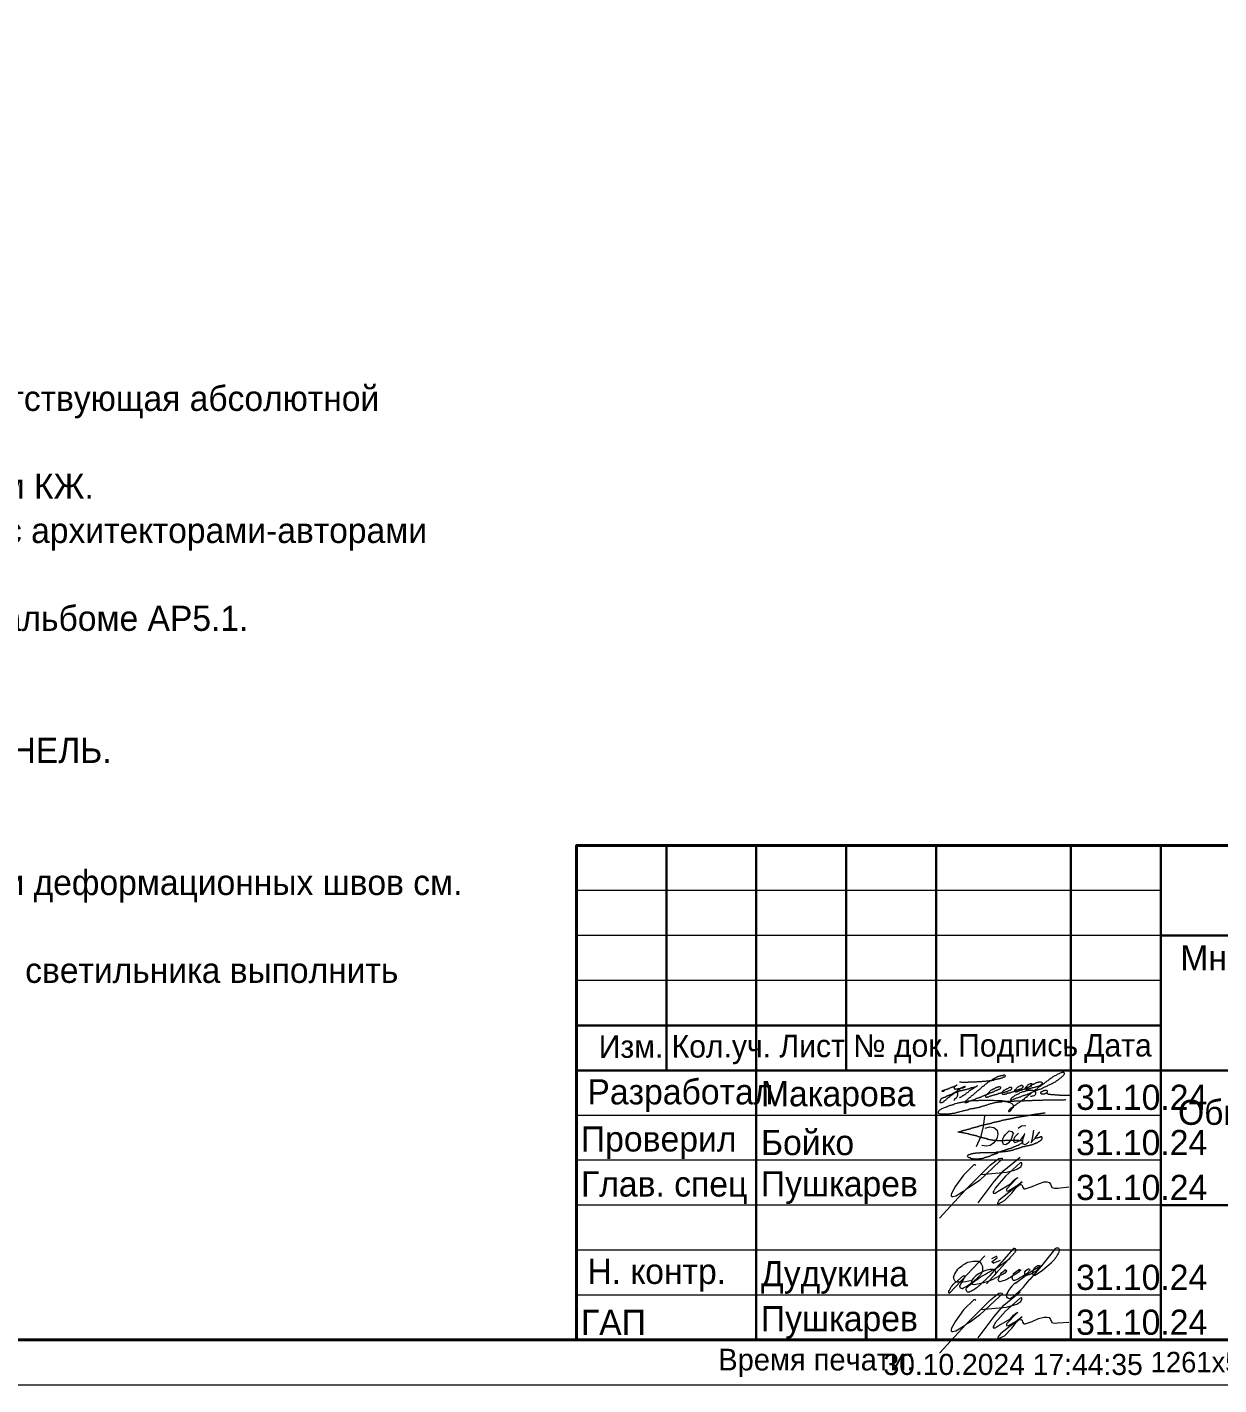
# Model space of a CAD drawing. Header units: millimetres. Extents: x -28928 to 100580, y -22867 to 36490.
# Drawn here: x 71995 to 85242, y -22867 to -7776 of the extents above; entities that cross this region are included whole.
import ezdxf

# ---------------------------------------------------------------- set-up
doc = ezdxf.new("R2010")
doc.units = ezdxf.units.MM
doc.layers.add('PDF _Геометрия', color=7, linetype='Continuous', true_color=0x8f8e8d)
doc.layers.add('PDF _Текст', color=7, linetype='Continuous')

msp = doc.modelspace()

# ---------------------------------------------------------------- linework, layer by layer
at = {"layer": 'PDF _Геометрия', "color": 7, "lineweight": 18}
msp.add_lwpolyline([(97077, 36490), (-28928, 36490), (-28928, -22867), (97077, -22867)], dxfattribs=at)
at = {"layer": 'PDF _Геометрия', "color": 7, "lineweight": 40}
msp.add_lwpolyline([(96591, 35991), (96591, -22368), (-26931, -22368), (-26931, 35991)], close=True, dxfattribs=at)
msp.add_lwpolyline([(96591, -16872), (78102, -16872), (78102, -22368)], dxfattribs=at)
at = {"layer": 'PDF _Геометрия', "color": 7, "lineweight": 30}
for points in [[(79101, -16872), (79101, -19373)], [(80099, -16872), (80099, -22368)], [(81098, -16872), (81098, -19373)], [(82100, -16872), (82100, -22368)], [(83598, -16872), (83598, -22368)], [(84596, -16872), (84596, -22368)], [(96591, -17871), (84596, -17871)], [(84596, -18874), (78102, -18874)], [(96591, -19373), (84596, -19373), (78102, -19373)], [(96591, -20870), (84596, -20870)]]:
    msp.add_lwpolyline(points, dxfattribs=at)
at = {"layer": 'PDF _Геометрия', "color": 7, "lineweight": 9}
for points in [[(84596, -17372), (78102, -17372)], [(84596, -17871), (78102, -17871)], [(84596, -18374), (78102, -18374)], [(84596, -19872), (78102, -19872)], [(84596, -20371), (78102, -20371)], [(84596, -20870), (78102, -20870)], [(84596, -21370), (78102, -21370)], [(84596, -21869), (78102, -21869)]]:
    msp.add_lwpolyline(points, dxfattribs=at)
at = {"layer": 'PDF _Геометрия', "color": 5, "lineweight": 9}
for points in [[(83150, -19660), (83162, -19660), (83171, -19656), (83179, -19656), (83188, -19652), (83196, -19648), (83205, -19639), (83209, -19631), (83209, -19618), (83205, -19610), (83196, -19605), (83188, -19601), (83175, -19597), (83166, -19597), (83158, -19597), (83150, -19597), (83137, -19597), (83128, -19597), (83120, -19597), (83111, -19601), (83099, -19601), (83090, -19605), (83082, -19605), (83073, -19610), (83061, -19610), (83052, -19614), (83044, -19618), (83035, -19622), (83027, -19627), (83018, -19631), (83010, -19635), (83001, -19639), (82993, -19644), (82985, -19648), (82976, -19652), (82968, -19660), (82959, -19665), (82951, -19669), (82942, -19677), (82938, -19682), (82930, -19690), (82925, -19699), (82930, -19703), (82942, -19699), (82955, -19694), (82963, -19690), (82972, -19690), (82980, -19686), (82985, -19682), (82993, -19677), (83001, -19677), (83014, -19673), (83023, -19669), (83031, -19665), (83040, -19665), (83048, -19660), (83061, -19656), (83069, -19652), (83078, -19648), (83086, -19648), (83095, -19644), (83107, -19639), (83116, -19635), (83124, -19631), (83133, -19631), (83141, -19627), (83150, -19622), (83158, -19618), (83166, -19614), (83175, -19610), (83183, -19605), (83196, -19605), (83205, -19601), (83213, -19597), (83221, -19593), (83230, -19589), (83238, -19584), (83247, -19580), (83255, -19580), (83268, -19576), (83276, -19572), (83285, -19567), (83293, -19563), (83302, -19559), (83310, -19555), (83319, -19550), (83327, -19546), (83336, -19542), (83344, -19538), (83357, -19534), (83365, -19529), (83374, -19525), (83382, -19521), (83391, -19517), (83399, -19512), (83408, -19508), (83416, -19504), (83425, -19500), (83429, -19495), (83437, -19487), (83446, -19483), (83454, -19479), (83463, -19470), (83471, -19466), (83480, -19457), (83484, -19453), (83492, -19449), (83501, -19440), (83509, -19436), (83513, -19428), (83522, -19419), (83526, -19411), (83526, -19402), (83518, -19394), (83509, -19394), (83501, -19394), (83488, -19398), (83480, -19402), (83471, -19407), (83463, -19411), (83454, -19415), (83446, -19419), (83437, -19424), (83429, -19428), (83420, -19432), (83412, -19436), (83403, -19440), (83395, -19445), (83386, -19453), (83378, -19457), (83374, -19462), (83365, -19470), (83357, -19474), (83348, -19479), (83340, -19487), (83331, -19491), (83327, -19495), (83319, -19504), (83310, -19508), (83302, -19517), (83293, -19521), (83285, -19525), (83281, -19534), (83272, -19538), (83264, -19542), (83255, -19550), (83247, -19555), (83238, -19559), (83230, -19567), (83226, -19572), (83217, -19580), (83209, -19584), (83200, -19589), (83192, -19597), (83188, -19601), (83179, -19610), (83171, -19614), (83162, -19618), (83154, -19627), (83150, -19631), (83141, -19639), (83133, -19644), (83124, -19652), (83120, -19656), (83111, -19660), (83103, -19669), (83095, -19673), (83086, -19682), (83082, -19686), (83073, -19694), (83065, -19699), (83056, -19703), (83048, -19711), (83044, -19715), (83035, -19720), (83027, -19728), (83018, -19732), (83010, -19737), (83001, -19745), (82993, -19749), (82985, -19754), (82980, -19758), (82972, -19766), (82963, -19770), (82955, -19775), (82946, -19783), (82938, -19787), (82930, -19792), (82925, -19800), (82917, -19804), (82913, -19813), (82904, -19821), (82904, -19830), (82913, -19830), (82921, -19825), (82925, -19817), (82934, -19813), (82938, -19804), (82946, -19796), (82951, -19787), (82959, -19779), (82959, -19770), (82959, -19762), (82955, -19754), (82946, -19745), (82938, -19741), (82930, -19737), (82921, -19732), (82913, -19728), (82904, -19728), (82896, -19724), (82883, -19720), (82875, -19720), (82866, -19720), (82858, -19715), (82845, -19715), (82836, -19715), (82828, -19711), (82820, -19711), (82807, -19711), (82798, -19711), (82790, -19711), (82777, -19711), (82769, -19711), (82760, -19711), (82752, -19711), (82739, -19707), (82731, -19707), (82722, -19707), (82710, -19707), (82701, -19707), (82693, -19707), (82684, -19707), (82671, -19707), (82663, -19707), (82655, -19707), (82642, -19707), (82633, -19707), (82625, -19707), (82616, -19707), (82604, -19707), (82595, -19707), (82587, -19707), (82574, -19707), (82566, -19711), (82557, -19711), (82549, -19711), (82536, -19711), (82528, -19711), (82519, -19711), (82506, -19711), (82498, -19711), (82490, -19711), (82481, -19715), (82468, -19715), (82460, -19715), (82451, -19715), (82443, -19720), (82430, -19720), (82422, -19720), (82413, -19724), (82401, -19724), (82392, -19724), (82384, -19728), (82375, -19728), (82367, -19732), (82354, -19732), (82346, -19737), (82337, -19737), (82329, -19741), (82316, -19745), (82308, -19745), (82299, -19749), (82291, -19754), (82282, -19754), (82274, -19758), (82261, -19762), (82253, -19762), (82244, -19766), (82236, -19770), (82227, -19775), (82219, -19779), (82206, -19779), (82198, -19783), (82189, -19787), (82181, -19792), (82172, -19796), (82164, -19800), (82155, -19804), (82147, -19809), (82138, -19813), (82130, -19821), (82126, -19830), (82121, -19838), (82121, -19847), (82130, -19851), (82138, -19855), (82147, -19855), (82160, -19855), (82168, -19855), (82176, -19855), (82189, -19855), (82198, -19855), (82206, -19855), (82215, -19855), (82227, -19855), (82236, -19855), (82244, -19855), (82257, -19851), (82265, -19851), (82274, -19851), (82282, -19847), (82295, -19847), (82303, -19847), (82312, -19842), (82320, -19842), (82333, -19838), (82341, -19838), (82350, -19834), (82358, -19834), (82367, -19830), (82380, -19825), (82388, -19825), (82396, -19821), (82405, -19817), (82413, -19817), (82426, -19813), (82435, -19813), (82443, -19809), (82451, -19809), (82464, -19804), (82473, -19800), (82481, -19800), (82490, -19796), (82498, -19796), (82511, -19796), (82519, -19792), (82528, -19792), (82536, -19787), (82549, -19787), (82557, -19783), (82566, -19783), (82574, -19779), (82587, -19779), (82595, -19775), (82604, -19775), (82612, -19770), (82621, -19766), (82633, -19766), (82642, -19762), (82650, -19758), (82659, -19758), (82667, -19754), (82680, -19749), (82688, -19749), (82697, -19745), (82705, -19741), (82714, -19741), (82726, -19737), (82735, -19732), (82743, -19732), (82752, -19728), (82760, -19728), (82773, -19724), (82781, -19724), (82790, -19724), (82798, -19720), (82811, -19720), (82820, -19720), (82828, -19720), (82836, -19715), (82849, -19715), (82858, -19715), (82866, -19715), (82879, -19715), (82887, -19715), (82896, -19715), (82904, -19715), (82917, -19715), (82925, -19715), (82934, -19715), (82946, -19715), (82955, -19715), (82963, -19715), (82972, -19711), (82985, -19711), (82993, -19711), (83001, -19711), (83014, -19711), (83023, -19711), (83031, -19711), (83040, -19711), (83052, -19711), (83061, -19711), (83069, -19711), (83082, -19711), (83090, -19707), (83099, -19707), (83107, -19707), (83120, -19707), (83128, -19707), (83137, -19707), (83145, -19707), (83158, -19707), (83166, -19707), (83175, -19703), (83188, -19703), (83196, -19703), (83205, -19703), (83213, -19703), (83226, -19703), (83234, -19703), (83243, -19703), (83255, -19703), (83264, -19703), (83272, -19703), (83281, -19703), (83293, -19699), (83302, -19699), (83310, -19699), (83323, -19699), (83331, -19699), (83340, -19699), (83348, -19699), (83361, -19699), (83370, -19699), (83378, -19699), (83391, -19699), (83399, -19699), (83408, -19699), (83416, -19699), (83429, -19699), (83437, -19699), (83446, -19699), (83458, -19699), (83467, -19699), (83475, -19699), (83484, -19699), (83496, -19699), (83505, -19699), (83513, -19699), (83526, -19699), (83535, -19694), (83543, -19694)], [(82358, -19500), (82363, -19500), (82371, -19500), (82375, -19500), (82384, -19504), (82388, -19504), (82392, -19504), (82401, -19504), (82405, -19504), (82413, -19504), (82418, -19504), (82426, -19504), (82430, -19504), (82435, -19504), (82443, -19504), (82447, -19504), (82456, -19504), (82460, -19500), (82464, -19500), (82473, -19500), (82477, -19500), (82485, -19500), (82490, -19500), (82494, -19500), (82502, -19500), (82506, -19500), (82515, -19500), (82519, -19500), (82528, -19500), (82532, -19500), (82536, -19500), (82545, -19500), (82549, -19500), (82557, -19495), (82561, -19495), (82566, -19495), (82574, -19495), (82578, -19495), (82587, -19495), (82591, -19495), (82595, -19495), (82604, -19495), (82608, -19495), (82616, -19491), (82621, -19491), (82629, -19491), (82633, -19491), (82638, -19491), (82646, -19491), (82650, -19491), (82659, -19487), (82663, -19487), (82667, -19487), (82676, -19487), (82680, -19487), (82688, -19487), (82693, -19483), (82697, -19483), (82705, -19483), (82710, -19483), (82718, -19483), (82722, -19479), (82726, -19479), (82735, -19479), (82739, -19479), (82748, -19474), (82752, -19474), (82756, -19474), (82765, -19470), (82769, -19470), (82773, -19470), (82781, -19466), (82786, -19466), (82794, -19466), (82798, -19462), (82803, -19462), (82811, -19462), (82815, -19457), (82820, -19457), (82828, -19453), (82832, -19453), (82836, -19453), (82845, -19449), (82849, -19449), (82853, -19445), (82862, -19445), (82866, -19440), (82870, -19432), (82866, -19428), (82862, -19424), (82858, -19424), (82849, -19424), (82845, -19428), (82836, -19428), (82832, -19432), (82828, -19432), (82820, -19432), (82815, -19432), (82811, -19436), (82803, -19436), (82798, -19440), (82794, -19440), (82786, -19440), (82781, -19445), (82777, -19449), (82769, -19449), (82765, -19453), (82760, -19453), (82756, -19457), (82748, -19462), (82743, -19462), (82739, -19466), (82735, -19470), (82726, -19474), (82722, -19474), (82718, -19479), (82714, -19483), (82710, -19487), (82701, -19487), (82697, -19491), (82693, -19495), (82688, -19500), (82684, -19500), (82680, -19504), (82671, -19508), (82667, -19512), (82663, -19517), (82659, -19521), (82655, -19521), (82650, -19525), (82646, -19529), (82642, -19534), (82638, -19538), (82633, -19542), (82625, -19546), (82621, -19550), (82616, -19550), (82612, -19555), (82608, -19559), (82604, -19563), (82600, -19567), (82595, -19572), (82591, -19576), (82587, -19580), (82583, -19584), (82578, -19589), (82570, -19593), (82566, -19597), (82561, -19601), (82557, -19605), (82553, -19605), (82549, -19610), (82545, -19614), (82540, -19618), (82536, -19622), (82528, -19627), (82523, -19631), (82519, -19635), (82515, -19639), (82511, -19644), (82506, -19648), (82502, -19652), (82494, -19656), (82490, -19660), (82485, -19665), (82481, -19669), (82477, -19673), (82473, -19673), (82468, -19677), (82464, -19682), (82460, -19686), (82456, -19690), (82451, -19694), (82447, -19694), (82443, -19699), (82439, -19703), (82435, -19707), (82430, -19711), (82426, -19715), (82418, -19724), (82418, -19728), (82426, -19728), (82430, -19728), (82439, -19728), (82443, -19724), (82447, -19724), (82451, -19720), (82460, -19720), (82464, -19715), (82468, -19715), (82477, -19711), (82481, -19711), (82490, -19707), (82494, -19707), (82498, -19703), (82506, -19703), (82511, -19699), (82515, -19699), (82523, -19694), (82528, -19694), (82532, -19690), (82540, -19690), (82545, -19686), (82549, -19686), (82553, -19682), (82561, -19682), (82566, -19677), (82570, -19677), (82578, -19673), (82583, -19673), (82587, -19669), (82595, -19669), (82600, -19665), (82604, -19665), (82608, -19660), (82616, -19660), (82621, -19656), (82625, -19656), (82633, -19652), (82638, -19648), (82642, -19648), (82650, -19644), (82655, -19644), (82659, -19639), (82663, -19639), (82671, -19635), (82676, -19635), (82680, -19631), (82688, -19627), (82693, -19627), (82697, -19622), (82705, -19622), (82710, -19618), (82714, -19618), (82722, -19614), (82726, -19614), (82731, -19610), (82739, -19610), (82743, -19605), (82748, -19601), (82752, -19601), (82760, -19597), (82765, -19597), (82769, -19593), (82777, -19593), (82781, -19589), (82786, -19589), (82794, -19584), (82798, -19580), (82803, -19580), (82807, -19576), (82815, -19572), (82820, -19567), (82820, -19563), (82815, -19559), (82811, -19555), (82803, -19555), (82798, -19555), (82794, -19559), (82786, -19559), (82781, -19559), (82777, -19563), (82769, -19563), (82765, -19567), (82760, -19567), (82752, -19572), (82748, -19576), (82743, -19576), (82739, -19580), (82731, -19580), (82726, -19584), (82722, -19589), (82718, -19593), (82710, -19593), (82705, -19597), (82701, -19601), (82697, -19605), (82693, -19610), (82688, -19614), (82684, -19618), (82680, -19622), (82676, -19627), (82671, -19631), (82667, -19635), (82663, -19639), (82659, -19644), (82655, -19648), (82650, -19652), (82650, -19660), (82650, -19665), (82655, -19669), (82659, -19669), (82667, -19669), (82671, -19665), (82676, -19665), (82684, -19665), (82688, -19660), (82693, -19660), (82701, -19660), (82705, -19656), (82710, -19656), (82718, -19652), (82722, -19652), (82731, -19648), (82735, -19648), (82739, -19644), (82748, -19644), (82752, -19644), (82756, -19639), (82765, -19639), (82769, -19635), (82773, -19635), (82781, -19635), (82786, -19631), (82790, -19631), (82798, -19627), (82803, -19627), (82811, -19627), (82815, -19622), (82820, -19622), (82828, -19622), (82832, -19618), (82836, -19618), (82845, -19618), (82849, -19614), (82853, -19614), (82862, -19614), (82866, -19610), (82875, -19610), (82879, -19610), (82883, -19605), (82891, -19605), (82896, -19601), (82900, -19601), (82908, -19597), (82913, -19597), (82917, -19593), (82925, -19593), (82930, -19589), (82934, -19584), (82938, -19580), (82942, -19576), (82942, -19567), (82938, -19563), (82934, -19563), (82925, -19563), (82921, -19563), (82913, -19563), (82908, -19567), (82904, -19572), (82900, -19572), (82891, -19576), (82887, -19576), (82883, -19580), (82875, -19584), (82870, -19584), (82866, -19589), (82862, -19593), (82858, -19597), (82849, -19597), (82845, -19601), (82841, -19605), (82836, -19610), (82832, -19614), (82828, -19622), (82828, -19627), (82832, -19631), (82836, -19635), (82841, -19635), (82849, -19635), (82853, -19635), (82862, -19635), (82866, -19635), (82870, -19631), (82879, -19631), (82883, -19631), (82887, -19627), (82896, -19627), (82900, -19627), (82904, -19622), (82913, -19622), (82917, -19622), (82925, -19618), (82930, -19618), (82934, -19614), (82942, -19614), (82946, -19610), (82951, -19610), (82959, -19605), (82963, -19605), (82968, -19601), (82976, -19601), (82980, -19597), (82985, -19597), (82993, -19593), (82997, -19593), (83001, -19589), (83006, -19589), (83014, -19584), (83018, -19584), (83023, -19580), (83031, -19580), (83035, -19576), (83040, -19576), (83048, -19576), (83052, -19572), (83056, -19567), (83061, -19567), (83065, -19559), (83069, -19555), (83069, -19550), (83065, -19546), (83061, -19542), (83052, -19538), (83048, -19538), (83044, -19542), (83035, -19542), (83031, -19546), (83027, -19546), (83018, -19550), (83014, -19555), (83010, -19559), (83006, -19559), (83001, -19563), (82997, -19567), (82993, -19572), (82989, -19576), (82985, -19580), (82980, -19584), (82976, -19589), (82972, -19593), (82972, -19601), (82976, -19605), (82980, -19610), (82985, -19610), (82993, -19610), (82997, -19605), (83006, -19605), (83010, -19601), (83014, -19601), (83023, -19601), (83027, -19597), (83031, -19597), (83040, -19593), (83044, -19593), (83048, -19589), (83056, -19589), (83061, -19584), (83065, -19584), (83073, -19580), (83078, -19580), (83082, -19576), (83090, -19576), (83095, -19572), (83099, -19572), (83107, -19567), (83111, -19563), (83116, -19563), (83120, -19559), (83128, -19559), (83133, -19555), (83137, -19555), (83141, -19550), (83150, -19546), (83154, -19546), (83158, -19542), (83162, -19538), (83166, -19534), (83166, -19525), (83162, -19521), (83158, -19521), (83150, -19521), (83145, -19521), (83141, -19525), (83137, -19525), (83128, -19529), (83124, -19534), (83120, -19538), (83116, -19538), (83111, -19542), (83107, -19546), (83103, -19550), (83099, -19555), (83095, -19559), (83090, -19567), (83090, -19572), (83090, -19576), (83095, -19580), (83103, -19580), (83107, -19580), (83116, -19580), (83120, -19576), (83124, -19576), (83133, -19576), (83137, -19572), (83141, -19572), (83150, -19572), (83154, -19567), (83162, -19567), (83166, -19567), (83171, -19563), (83179, -19563), (83183, -19563), (83192, -19559), (83196, -19559), (83200, -19559), (83209, -19555), (83213, -19555), (83217, -19550), (83226, -19550), (83230, -19546), (83234, -19546), (83243, -19542), (83247, -19542), (83251, -19538), (83260, -19538), (83264, -19534), (83268, -19529), (83272, -19525), (83276, -19521), (83281, -19517), (83281, -19512), (83276, -19508), (83268, -19504), (83264, -19504), (83255, -19504), (83251, -19504), (83247, -19504), (83238, -19504), (83234, -19508), (83226, -19508), (83221, -19508), (83217, -19512), (83209, -19512), (83205, -19517), (83200, -19517), (83192, -19521), (83188, -19525), (83183, -19525), (83179, -19529), (83171, -19529), (83166, -19534), (83162, -19538), (83158, -19538), (83150, -19542), (83145, -19546), (83141, -19550), (83137, -19555), (83133, -19555), (83128, -19559), (83120, -19563), (83120, -19567), (83116, -19572), (83111, -19580), (83107, -19584), (83107, -19589), (83107, -19597)], [(82193, -19601), (82189, -19601), (82185, -19605), (82181, -19605), (82176, -19605), (82168, -19605), (82168, -19601), (82172, -19597), (82176, -19597), (82181, -19593), (82185, -19593), (82189, -19593), (82193, -19589), (82198, -19589), (82202, -19584), (82206, -19584), (82210, -19584), (82215, -19580), (82219, -19580), (82223, -19580), (82227, -19576), (82231, -19576), (82236, -19576), (82240, -19572), (82244, -19572), (82248, -19567), (82253, -19567), (82257, -19567), (82261, -19563), (82265, -19563), (82270, -19559), (82274, -19559), (82278, -19559), (82282, -19555), (82286, -19555), (82291, -19555), (82295, -19550), (82299, -19550), (82303, -19546), (82308, -19546), (82312, -19542), (82316, -19542), (82320, -19542), (82325, -19538), (82329, -19538), (82329, -19534), (82329, -19538), (82325, -19538), (82320, -19542), (82316, -19546), (82312, -19550), (82308, -19550), (82308, -19555), (82303, -19555), (82299, -19559), (82299, -19563), (82299, -19567), (82299, -19572), (82303, -19576), (82308, -19580), (82312, -19580), (82316, -19580), (82320, -19576), (82325, -19576), (82329, -19576), (82333, -19576), (82337, -19576), (82341, -19576), (82346, -19572), (82350, -19572), (82354, -19572), (82358, -19572), (82363, -19572), (82367, -19572), (82371, -19572), (82375, -19567), (82380, -19567), (82384, -19567), (82388, -19567), (82392, -19567), (82396, -19567), (82401, -19567), (82405, -19563), (82409, -19563), (82413, -19559), (82418, -19559), (82422, -19555), (82422, -19550), (82426, -19550), (82422, -19550), (82418, -19550), (82413, -19555), (82405, -19555), (82401, -19559), (82396, -19559), (82392, -19563), (82388, -19563), (82384, -19567), (82380, -19567), (82375, -19572), (82371, -19572), (82371, -19576), (82367, -19576), (82363, -19580), (82358, -19580), (82354, -19584), (82354, -19589), (82350, -19589), (82346, -19593), (82341, -19593), (82337, -19597), (82337, -19601), (82333, -19601), (82329, -19605), (82325, -19605), (82320, -19610), (82320, -19614), (82316, -19614), (82312, -19618), (82308, -19618), (82308, -19622), (82303, -19622), (82299, -19627), (82295, -19631), (82291, -19631), (82291, -19635), (82286, -19635), (82282, -19639), (82278, -19644), (82274, -19648), (82270, -19648), (82265, -19652), (82261, -19656), (82257, -19660), (82253, -19660), (82248, -19665), (82248, -19669), (82244, -19669), (82240, -19673), (82236, -19673), (82231, -19677), (82231, -19682), (82227, -19682), (82223, -19686), (82219, -19686), (82219, -19690), (82215, -19694), (82210, -19694), (82206, -19699), (82206, -19703), (82202, -19703), (82198, -19707), (82193, -19711), (82189, -19715), (82185, -19715), (82181, -19720), (82181, -19724), (82176, -19724), (82172, -19728), (82168, -19728), (82164, -19732), (82160, -19732), (82155, -19732), (82151, -19732), (82147, -19732), (82143, -19732), (82143, -19728), (82143, -19724), (82143, -19720), (82143, -19715), (82143, -19711), (82147, -19707), (82147, -19703), (82151, -19699), (82151, -19694), (82155, -19694), (82155, -19690), (82160, -19686), (82164, -19682), (82168, -19682), (82172, -19677), (82176, -19677), (82181, -19673), (82185, -19673), (82189, -19669), (82193, -19669), (82198, -19669), (82202, -19665), (82206, -19665), (82210, -19660), (82215, -19660), (82219, -19656), (82223, -19656), (82227, -19656), (82231, -19652), (82236, -19652), (82240, -19648), (82244, -19648), (82248, -19648), (82248, -19644), (82253, -19644), (82257, -19639), (82261, -19639), (82265, -19639), (82270, -19635), (82274, -19635), (82278, -19631), (82282, -19631), (82286, -19631), (82286, -19627), (82291, -19627), (82295, -19622), (82299, -19622), (82303, -19622), (82308, -19618), (82312, -19618), (82316, -19618), (82320, -19614), (82325, -19614), (82329, -19610)], [(82295, -19707), (82299, -19703), (82303, -19699), (82303, -19694), (82308, -19694), (82308, -19690), (82312, -19690), (82312, -19686), (82316, -19686), (82316, -19682), (82320, -19682), (82320, -19677), (82325, -19677), (82325, -19673), (82329, -19673), (82329, -19669), (82333, -19665), (82337, -19660), (82337, -19656), (82337, -19652), (82341, -19652), (82341, -19648), (82341, -19644), (82341, -19639), (82341, -19635), (82341, -19631), (82341, -19627), (82337, -19627), (82337, -19622), (82337, -19618), (82337, -19614), (82333, -19614), (82333, -19610), (82337, -19610), (82346, -19605), (82350, -19605), (82354, -19601), (82363, -19601), (82367, -19601), (82371, -19597), (82380, -19597), (82384, -19597), (82388, -19593), (82396, -19593), (82401, -19593), (82405, -19589), (82409, -19589), (82418, -19589), (82422, -19584), (82426, -19584), (82435, -19584), (82439, -19580), (82443, -19580), (82451, -19576), (82456, -19576), (82460, -19576), (82468, -19572), (82473, -19572), (82477, -19567), (82481, -19567), (82490, -19567), (82494, -19563), (82498, -19563), (82506, -19563), (82511, -19563), (82515, -19559), (82523, -19559), (82528, -19559), (82532, -19555), (82540, -19555), (82545, -19550), (82549, -19550), (82553, -19546), (82557, -19542), (82561, -19542), (82557, -19542), (82553, -19546), (82545, -19550), (82536, -19555), (82528, -19559), (82523, -19567), (82515, -19572), (82511, -19572), (82506, -19576), (82502, -19580), (82498, -19580), (82494, -19584), (82490, -19589), (82485, -19589), (82481, -19593), (82477, -19597), (82473, -19597), (82468, -19601), (82464, -19605), (82460, -19610), (82456, -19614), (82451, -19618), (82443, -19622), (82439, -19622), (82435, -19627), (82430, -19631), (82426, -19635), (82422, -19639), (82418, -19644), (82413, -19644), (82409, -19648), (82405, -19652), (82401, -19656), (82392, -19656), (82388, -19660), (82384, -19665), (82380, -19665), (82375, -19669), (82371, -19673), (82363, -19673), (82358, -19677)], [(83594, -19652), (83590, -19652), (83585, -19652), (83581, -19652), (83577, -19652), (83573, -19652), (83568, -19652), (83564, -19652), (83560, -19652), (83556, -19652), (83551, -19652), (83547, -19652), (83543, -19652), (83539, -19652), (83535, -19652), (83530, -19652), (83526, -19652), (83522, -19652), (83518, -19652), (83513, -19652), (83509, -19652), (83505, -19652), (83501, -19652), (83496, -19652), (83492, -19652), (83488, -19652), (83484, -19652), (83480, -19652), (83475, -19652), (83471, -19648), (83467, -19648), (83463, -19648), (83458, -19648), (83454, -19648), (83450, -19648), (83446, -19648), (83441, -19648), (83437, -19648), (83433, -19648), (83429, -19648), (83425, -19648), (83420, -19644), (83416, -19644), (83412, -19644), (83408, -19644), (83403, -19644), (83399, -19644), (83395, -19644), (83391, -19644), (83386, -19644), (83382, -19644), (83378, -19644), (83374, -19639), (83370, -19639), (83365, -19639), (83361, -19639), (83357, -19639), (83353, -19639), (83348, -19639), (83344, -19635), (83340, -19631), (83336, -19631), (83331, -19627), (83331, -19622), (83331, -19618), (83336, -19614), (83336, -19610), (83336, -19605), (83336, -19601), (83331, -19597), (83327, -19597), (83323, -19597), (83319, -19597), (83315, -19597), (83310, -19597), (83306, -19597), (83302, -19601), (83298, -19601), (83293, -19601), (83289, -19601), (83285, -19605), (83281, -19605), (83276, -19610), (83272, -19610), (83268, -19614), (83264, -19614), (83260, -19618), (83260, -19622), (83260, -19627), (83264, -19627), (83268, -19631), (83272, -19631), (83276, -19631), (83281, -19631), (83285, -19631), (83289, -19631), (83293, -19631), (83298, -19631), (83302, -19631), (83306, -19631), (83310, -19627), (83315, -19627), (83319, -19627), (83323, -19627), (83327, -19622), (83331, -19622), (83336, -19618)], [(83183, -20037), (83183, -20041), (83183, -20045), (83179, -20050), (83179, -20054), (83179, -20058), (83179, -20062), (83179, -20067), (83179, -20071), (83179, -20075), (83175, -20079), (83175, -20084), (83175, -20088), (83175, -20092), (83175, -20096), (83171, -20100), (83171, -20105), (83171, -20109), (83171, -20113), (83171, -20117), (83166, -20122), (83166, -20126), (83166, -20130), (83166, -20134), (83162, -20139), (83162, -20143), (83162, -20147), (83162, -20151), (83158, -20155), (83158, -20164), (83158, -20168), (83154, -20172), (83154, -20177), (83158, -20172), (83162, -20168), (83166, -20164), (83166, -20160), (83171, -20155), (83175, -20151), (83179, -20147), (83183, -20143), (83188, -20139), (83192, -20134), (83196, -20130), (83200, -20126), (83200, -20122), (83205, -20117), (83209, -20113), (83209, -20109), (83213, -20105), (83217, -20100), (83217, -20096), (83221, -20096), (83226, -20092), (83226, -20088), (83230, -20084), (83234, -20079), (83234, -20075), (83238, -20075), (83238, -20071), (83238, -20067), (83243, -20067), (83243, -20062), (83247, -20062), (83247, -20058), (83243, -20058), (83243, -20062), (83238, -20067), (83234, -20071), (83234, -20075), (83230, -20075), (83230, -20079), (83226, -20084), (83221, -20088), (83221, -20092), (83217, -20096), (83213, -20100), (83213, -20105), (83209, -20109), (83205, -20113), (83200, -20117), (83196, -20126), (83200, -20126), (83205, -20126), (83209, -20126), (83213, -20126), (83217, -20122), (83221, -20122), (83226, -20122), (83230, -20117), (83234, -20117), (83238, -20117), (83243, -20113), (83247, -20113), (83251, -20113), (83255, -20109), (83260, -20109), (83264, -20109), (83268, -20109), (83268, -20105), (83272, -20109), (83276, -20109), (83276, -20113), (83276, -20117), (83276, -20122), (83276, -20126), (83276, -20130), (83276, -20134), (83272, -20139), (83272, -20143), (83268, -20143), (83268, -20147), (83264, -20151), (83260, -20151), (83260, -20155), (83255, -20155), (83251, -20160), (83247, -20164), (83243, -20164), (83243, -20168), (83238, -20168), (83234, -20168), (83230, -20172), (83226, -20177), (83221, -20177), (83217, -20177), (83217, -20181), (83213, -20181), (83209, -20181), (83205, -20185), (83200, -20185), (83196, -20189), (83192, -20189), (83188, -20189), (83183, -20194), (83179, -20194), (83175, -20194), (83171, -20198), (83166, -20198), (83162, -20198), (83158, -20202), (83154, -20202), (83150, -20202), (83145, -20202), (83141, -20206), (83137, -20206), (83133, -20206), (83128, -20210), (83124, -20210), (83120, -20210), (83116, -20210), (83111, -20210), (83107, -20215), (83103, -20215), (83099, -20215), (83095, -20215), (83090, -20219), (83086, -20219), (83082, -20219), (83078, -20223), (83073, -20223), (83069, -20223), (83065, -20223), (83061, -20223), (83056, -20227), (83052, -20227), (83048, -20227), (83044, -20232), (83040, -20232), (83035, -20232), (83031, -20232), (83031, -20236), (83027, -20236), (83023, -20236), (83018, -20236), (83014, -20240), (83010, -20240), (83006, -20244), (83001, -20244), (82997, -20244), (82993, -20244), (82989, -20249), (82985, -20249), (82980, -20249), (82976, -20253), (82972, -20253), (82968, -20253), (82963, -20257), (82959, -20257), (82955, -20257), (82951, -20257), (82951, -20261), (82946, -20261), (82942, -20261), (82938, -20261), (82934, -20261), (82930, -20265), (82925, -20265), (82921, -20265), (82917, -20265), (82913, -20270), (82908, -20270), (82904, -20270), (82900, -20270), (82896, -20270), (82891, -20274), (82887, -20274), (82883, -20274), (82879, -20274), (82875, -20274), (82870, -20274), (82866, -20278), (82862, -20278), (82858, -20278), (82853, -20278), (82849, -20278), (82845, -20278), (82841, -20278), (82836, -20278), (82832, -20278), (82832, -20282), (82828, -20282), (82824, -20282), (82820, -20282), (82815, -20282), (82811, -20282), (82807, -20282), (82803, -20282), (82798, -20282), (82794, -20282), (82790, -20282), (82786, -20282), (82781, -20282), (82777, -20282), (82773, -20282), (82769, -20282), (82765, -20287), (82760, -20287), (82756, -20287), (82752, -20287), (82748, -20287), (82743, -20287), (82739, -20287), (82735, -20287), (82731, -20287), (82726, -20287), (82722, -20287), (82718, -20287), (82714, -20287), (82710, -20287), (82705, -20287), (82701, -20287), (82697, -20287), (82693, -20287), (82688, -20287), (82684, -20287), (82680, -20287), (82676, -20287), (82671, -20287), (82667, -20287), (82663, -20287), (82659, -20287), (82655, -20287), (82650, -20287), (82646, -20287), (82642, -20287), (82638, -20287), (82633, -20287), (82629, -20287), (82625, -20287), (82621, -20287), (82616, -20287), (82612, -20287), (82608, -20287), (82604, -20287), (82600, -20287), (82595, -20287), (82591, -20287), (82587, -20287), (82583, -20291), (82578, -20291), (82574, -20291), (82570, -20291), (82566, -20291), (82561, -20291), (82557, -20291), (82553, -20291), (82549, -20291), (82545, -20291), (82540, -20291), (82536, -20291), (82532, -20295), (82528, -20295), (82523, -20295), (82519, -20295), (82515, -20295), (82511, -20295), (82506, -20299), (82502, -20299), (82498, -20299), (82494, -20299), (82494, -20304), (82490, -20304), (82485, -20304), (82481, -20304), (82477, -20308), (82473, -20308), (82468, -20312), (82464, -20312), (82460, -20312), (82456, -20316), (82451, -20316), (82447, -20320), (82443, -20325), (82447, -20329), (82451, -20333), (82456, -20333), (82456, -20337), (82460, -20337), (82464, -20342), (82473, -20342), (82477, -20342), (82477, -20346), (82481, -20346), (82485, -20346), (82490, -20350), (82494, -20350), (82498, -20350), (82502, -20350), (82506, -20350), (82511, -20350), (82515, -20354), (82519, -20354), (82523, -20354), (82528, -20354), (82532, -20354), (82536, -20354), (82540, -20354), (82545, -20354), (82549, -20354), (82553, -20354), (82557, -20354), (82561, -20354), (82566, -20354), (82570, -20354), (82574, -20354), (82578, -20354), (82583, -20350), (82587, -20350), (82591, -20350), (82595, -20350), (82600, -20350), (82604, -20350), (82608, -20350), (82608, -20346), (82612, -20346), (82616, -20346), (82621, -20346), (82625, -20346), (82629, -20346), (82633, -20342), (82638, -20342), (82642, -20342), (82646, -20337), (82650, -20337), (82655, -20337), (82659, -20337), (82663, -20333), (82667, -20333), (82671, -20333), (82676, -20329), (82680, -20329), (82684, -20329), (82688, -20325), (82693, -20325), (82697, -20325), (82697, -20320), (82701, -20320), (82705, -20320), (82710, -20316), (82714, -20316), (82718, -20312), (82722, -20312), (82726, -20312), (82731, -20308), (82735, -20308), (82739, -20308), (82739, -20304), (82743, -20304), (82748, -20304), (82752, -20299), (82756, -20299), (82760, -20299), (82760, -20295), (82765, -20295), (82769, -20295), (82773, -20291), (82777, -20291), (82781, -20291), (82781, -20287), (82786, -20287), (82790, -20282), (82794, -20282), (82798, -20282), (82798, -20278), (82803, -20278), (82807, -20278), (82811, -20274), (82815, -20274), (82820, -20274), (82824, -20270), (82828, -20270), (82832, -20265), (82836, -20265), (82841, -20265), (82845, -20261), (82849, -20261), (82853, -20261), (82858, -20257), (82862, -20257), (82866, -20257), (82870, -20253), (82875, -20253), (82879, -20253), (82883, -20253), (82887, -20249), (82891, -20249), (82896, -20249), (82900, -20244), (82904, -20244), (82908, -20244), (82913, -20240), (82917, -20240), (82921, -20240), (82925, -20236), (82930, -20236), (82934, -20236), (82938, -20232), (82942, -20232), (82946, -20232), (82951, -20227), (82955, -20227), (82959, -20223), (82963, -20223), (82972, -20219), (82976, -20219), (82980, -20215), (82985, -20215), (82993, -20210), (82997, -20206), (83001, -20206), (83006, -20202), (83014, -20202), (83018, -20198), (83023, -20194), (83027, -20194), (83031, -20189), (83035, -20189), (83040, -20185), (83044, -20185), (83048, -20181), (83052, -20177), (83056, -20172), (83061, -20172), (83061, -20168), (83065, -20168), (83065, -20164), (83065, -20160), (83061, -20160), (83056, -20155), (83052, -20155), (83048, -20155), (83044, -20155), (83040, -20155), (83035, -20155), (83031, -20155), (83027, -20155), (83023, -20155), (83018, -20151), (83014, -20151), (83010, -20151), (83006, -20151), (83001, -20151), (82997, -20151), (82993, -20151), (82989, -20151), (82985, -20151), (82980, -20151), (82976, -20151), (82972, -20151), (82968, -20151), (82963, -20151), (82959, -20151), (82955, -20151), (82951, -20151), (82946, -20151), (82942, -20151), (82938, -20151), (82934, -20151), (82930, -20151), (82925, -20151), (82921, -20151), (82917, -20151), (82913, -20151), (82908, -20151), (82904, -20151), (82900, -20151), (82896, -20151), (82891, -20151), (82887, -20151), (82883, -20151), (82879, -20151), (82875, -20151), (82870, -20151), (82866, -20151), (82862, -20151), (82858, -20155), (82853, -20155), (82849, -20155), (82845, -20155), (82841, -20155), (82836, -20155), (82832, -20155), (82828, -20155), (82824, -20155), (82820, -20155), (82815, -20155), (82811, -20155), (82807, -20155), (82803, -20155), (82798, -20155), (82794, -20155), (82790, -20155), (82786, -20155), (82781, -20155), (82777, -20155), (82773, -20155), (82773, -20151), (82769, -20151), (82765, -20151), (82760, -20151), (82756, -20151), (82752, -20151), (82748, -20151), (82743, -20151), (82739, -20151), (82735, -20151), (82731, -20147), (82726, -20147), (82722, -20147), (82718, -20147), (82714, -20147), (82710, -20147), (82705, -20143), (82701, -20143), (82697, -20143), (82693, -20143), (82688, -20143), (82684, -20139), (82680, -20139), (82676, -20139), (82671, -20139), (82671, -20134), (82667, -20134), (82663, -20134), (82659, -20134), (82655, -20134), (82655, -20130), (82650, -20130), (82646, -20130), (82642, -20130), (82638, -20130), (82638, -20126), (82633, -20126), (82629, -20126), (82625, -20126), (82621, -20122), (82616, -20122), (82612, -20122), (82608, -20122), (82608, -20117), (82604, -20117), (82600, -20117), (82595, -20117), (82595, -20113), (82591, -20113), (82587, -20113), (82583, -20113), (82578, -20113), (82578, -20109), (82574, -20109), (82570, -20109), (82566, -20109), (82561, -20105), (82557, -20105), (82553, -20105), (82549, -20100), (82545, -20100), (82540, -20100), (82536, -20100), (82532, -20096), (82528, -20096), (82523, -20096), (82519, -20096), (82515, -20092), (82511, -20092), (82506, -20092), (82502, -20092), (82498, -20088), (82494, -20088), (82490, -20088), (82485, -20088), (82481, -20084), (82477, -20084), (82473, -20084), (82464, -20084), (82460, -20079), (82456, -20079), (82451, -20079), (82447, -20079), (82439, -20075), (82435, -20075), (82430, -20075), (82426, -20075), (82418, -20071), (82413, -20071), (82409, -20071), (82405, -20067), (82396, -20067), (82392, -20067), (82384, -20067), (82380, -20062), (82375, -20062), (82367, -20062), (82363, -20062), (82354, -20058), (82350, -20058), (82341, -20058), (82346, -20054), (82350, -20054), (82354, -20054), (82358, -20054), (82363, -20050), (82367, -20050), (82371, -20050), (82375, -20050), (82380, -20045), (82384, -20045), (82388, -20045), (82392, -20045), (82392, -20041), (82396, -20041), (82401, -20041), (82405, -20041), (82405, -20037), (82409, -20037), (82413, -20037), (82418, -20037), (82422, -20037), (82422, -20033), (82426, -20033), (82430, -20033), (82435, -20033), (82439, -20029), (82443, -20029), (82447, -20029), (82451, -20024), (82456, -20024), (82460, -20024), (82464, -20024), (82464, -20020), (82468, -20020), (82473, -20020), (82477, -20020), (82481, -20020), (82485, -20016), (82490, -20016), (82494, -20016), (82498, -20012), (82502, -20012), (82506, -20012), (82511, -20012), (82511, -20007), (82515, -20007), (82519, -20007), (82523, -20007), (82528, -20003), (82532, -20003), (82536, -20003), (82540, -20003), (82545, -19999), (82549, -19999), (82553, -19999), (82557, -19999), (82561, -19995), (82566, -19995), (82570, -19995), (82574, -19990), (82578, -19990), (82583, -19990), (82587, -19990), (82587, -19986), (82591, -19986), (82595, -19986), (82600, -19986), (82604, -19986), (82608, -19982), (82612, -19982), (82616, -19982), (82621, -19978), (82625, -19978), (82629, -19978), (82633, -19978), (82638, -19978), (82638, -19974), (82642, -19974), (82646, -19974), (82650, -19974), (82655, -19969), (82659, -19969), (82663, -19969), (82667, -19969), (82671, -19965), (82676, -19965), (82680, -19965), (82684, -19965), (82688, -19961), (82693, -19961), (82697, -19961), (82701, -19961), (82705, -19957), (82710, -19957), (82714, -19957), (82718, -19957), (82722, -19952), (82726, -19952), (82731, -19952), (82735, -19952), (82739, -19948), (82743, -19948), (82748, -19948), (82752, -19948), (82756, -19944), (82760, -19944), (82765, -19944), (82769, -19944), (82773, -19944), (82773, -19940), (82777, -19940), (82781, -19940), (82786, -19940), (82790, -19940), (82794, -19935), (82798, -19935), (82803, -19935), (82807, -19935), (82811, -19931), (82815, -19931), (82820, -19931), (82824, -19931), (82828, -19927), (82832, -19927), (82836, -19927), (82841, -19927), (82845, -19927), (82849, -19923), (82853, -19923), (82858, -19923), (82862, -19923), (82866, -19923), (82866, -19919), (82870, -19919), (82875, -19919), (82879, -19919), (82883, -19919), (82887, -19914), (82891, -19914), (82896, -19914), (82900, -19914), (82904, -19914), (82908, -19910), (82913, -19910), (82917, -19910), (82921, -19910), (82925, -19906), (82930, -19906), (82934, -19906), (82938, -19906), (82942, -19906), (82946, -19902), (82951, -19902), (82955, -19902), (82959, -19902), (82963, -19902), (82968, -19897), (82972, -19897), (82976, -19897), (82980, -19897), (82985, -19897), (82989, -19897), (82989, -19893), (82993, -19893), (82997, -19893), (83001, -19893), (83006, -19893), (83010, -19893), (83014, -19889), (83018, -19889), (83023, -19889), (83027, -19889), (83031, -19889), (83035, -19885), (83040, -19885), (83044, -19885), (83048, -19885), (83052, -19885), (83056, -19885), (83061, -19880), (83065, -19880), (83069, -19880), (83073, -19880), (83078, -19880), (83082, -19876), (83086, -19876), (83090, -19876), (83095, -19876), (83099, -19876), (83103, -19876), (83107, -19872), (83111, -19872), (83116, -19872), (83120, -19872), (83124, -19872), (83128, -19872), (83133, -19868), (83137, -19868), (83141, -19868), (83145, -19868), (83150, -19868), (83154, -19868), (83158, -19864), (83162, -19864), (83166, -19864), (83171, -19864), (83175, -19864), (83179, -19864), (83183, -19864), (83188, -19859), (83192, -19859), (83196, -19859), (83200, -19859), (83205, -19859), (83209, -19859), (83213, -19855), (83217, -19855), (83221, -19855), (83226, -19855), (83230, -19855), (83234, -19855), (83238, -19855), (83243, -19851), (83247, -19851), (83251, -19851), (83255, -19851), (83260, -19851), (83264, -19851), (83268, -19847), (83272, -19847), (83276, -19847), (83281, -19847), (83285, -19847), (83289, -19847), (83293, -19847), (83293, -19842), (83298, -19842), (83302, -19842), (83306, -19842), (83310, -19842)], [(82638, -19876), (82621, -19999), (82591, -20113), (82545, -20223)], [(82646, -20016), (82693, -19999), (82739, -20007), (82777, -20037), (82786, -20084), (82773, -20130), (82739, -20177), (82701, -20206), (82659, -20215), (82608, -20206)], [(83014, -20071), (82993, -20092), (82976, -20109), (82963, -20134), (82959, -20160), (82976, -20172), (83006, -20164), (83040, -20143), (83061, -20117), (83078, -20092), (83086, -20075), (83082, -20079), (83073, -20100), (83065, -20134), (83056, -20164), (83065, -20189), (83090, -20194), (83116, -20181), (83133, -20164)], [(83010, -20016), (83048, -19990), (83095, -19986)], [(82540, -20430), (82532, -20422), (82519, -20422), (82405, -20536), (82316, -20659), (82270, -20739), (82265, -20756), (82265, -20765), (82274, -20773), (82286, -20773), (82320, -20765), (82422, -20705), (82705, -20422), (82798, -20350), (82820, -20346), (82832, -20346), (82832, -20354), (82832, -20367), (82807, -20380), (82583, -20595), (82477, -20667), (82430, -20697), (82138, -21014)], [(82566, -20845), (82743, -20608), (82853, -20485), (83035, -20337)], [(82595, -20528), (82883, -20502), (82972, -20481), (82997, -20469), (83040, -20443), (83052, -20418), (83052, -20401), (83035, -20401), (82870, -20549), (82756, -20680), (82739, -20710), (82735, -20722), (82735, -20735), (82756, -20735), (82790, -20714), (82925, -20634), (82959, -20595), (82993, -20570), (83006, -20566), (82993, -20574), (82883, -20693), (82883, -20701), (82887, -20714), (82904, -20710), (83023, -20638), (83056, -20612), (82820, -20799), (82798, -20820), (82786, -20841), (82781, -20849), (82781, -20854), (82794, -20854), (82858, -20820), (82942, -20735), (82989, -20672), (83018, -20646), (83044, -20642), (83056, -20650), (83061, -20667), (83073, -20689), (83090, -20689), (83166, -20663), (83238, -20634), (83302, -20612), (83331, -20612), (83357, -20617), (83370, -20638), (83386, -20672), (83416, -20680), (83454, -20680), (83573, -20667)], [(82959, -21353), (82693, -21657), (82578, -21767)], [(82659, -21746), (82976, -21395)], [(83420, -21361), (83272, -21543), (83141, -21695)], [(82642, -21433), (82244, -21852)], [(82722, -21501), (82722, -21497), (82777, -21454), (82773, -21442), (82765, -21442), (82714, -21467)], [(82735, -21514), (82815, -21480)], [(82739, -21590), (82849, -21514), (82921, -21459)], [(82980, -21738), (83158, -21602), (83272, -21539)], [(83221, -21598), (83247, -21564)], [(83230, -21539), (83234, -21539)], [(82325, -21721), (82384, -21666)], [(82409, -21687), (82363, -21763)], [(82803, -21662), (82786, -21700)], [(82883, -21602), (82879, -21607)], [(82946, -21679), (82946, -21679)], [(83023, -21585), (83027, -21585)], [(83082, -21649), (83128, -21615)], [(83141, -21590), (83141, -21590)], [(82540, -21932), (82532, -21920), (82519, -21924), (82405, -22034), (82316, -22161), (82270, -22237), (82265, -22254), (82265, -22267), (82274, -22275), (82286, -22275), (82320, -22267), (82422, -22203), (82705, -21924), (82798, -21848), (82820, -21844), (82832, -21848), (82832, -21852), (82832, -21865), (82807, -21882), (82583, -22093), (82477, -22169), (82430, -22195), (82138, -22516)], [(82566, -22343), (82743, -22106), (82853, -21983), (83035, -21835)], [(82595, -22030), (82883, -22004), (82972, -21979), (82997, -21970), (83040, -21941), (83052, -21915), (83052, -21899), (83035, -21903), (82870, -22047), (82756, -22178), (82739, -22212), (82735, -22224), (82735, -22233), (82756, -22233), (82790, -22212), (82925, -22135), (82959, -22093), (82993, -22068), (83006, -22064), (82993, -22076), (82883, -22190), (82883, -22203), (82887, -22212), (82904, -22207), (83023, -22140), (83056, -22110), (82820, -22296), (82798, -22322), (82786, -22339), (82781, -22351), (82794, -22351), (82858, -22322), (82942, -22237), (82989, -22174), (83018, -22144), (83044, -22140), (83056, -22148), (83061, -22169), (83073, -22190), (83090, -22190), (83166, -22165), (83238, -22131), (83302, -22114), (83331, -22114), (83357, -22119), (83370, -22140), (83386, -22174), (83416, -22182), (83454, -22178), (83573, -22169)]]:
    msp.add_lwpolyline(points, dxfattribs=at)
msp.add_lwpolyline([(82946, -20105), (82938, -20130), (82921, -20155), (82900, -20181), (82875, -20198), (82849, -20194), (82836, -20168), (82841, -20134), (82853, -20109), (82870, -20084), (82891, -20062), (82913, -20045), (82942, -20050), (82955, -20075)], close=True, dxfattribs=at)
for centre, radius, start, end in [((82525, -20610), 1239, 303.0321, 315.1556), ((82357, -21248), 477, 270.6189, 287.1424), ((82114, -21219), 640, 296.1587, 318.7425), ((83350, -22821), 1376, 125.1568, 131.6793), ((82734, -21882), 297, 89.8293, 144.1021), ((82439, -21048), 708, 276.8599, 300.538), ((82427, -21193), 871, 304.9151, 325.0849), ((83147, -21962), 281, 125.3761, 157.7878)]:
    msp.add_arc(centre, radius, start, end, dxfattribs=at)
for points in [[(82959, -21349), (82963, -21349), (82963, -21349), (82968, -21349)], [(82968, -21349), (82976, -21349), (82980, -21353), (82980, -21361)], [(82985, -21370), (82985, -21378), (82980, -21387), (82976, -21391)], [(82980, -21361), (82980, -21361), (82985, -21365), (82985, -21370)], [(83467, -21378), (83454, -21416), (83433, -21454), (83403, -21484)], [(83420, -21361), (83425, -21349), (83433, -21344), (83446, -21344)], [(83446, -21344), (83458, -21344), (83471, -21353), (83471, -21370)], [(83471, -21370), (83471, -21370), (83467, -21374), (83467, -21378)], [(82291, -21670), (82308, -21619), (82341, -21573), (82388, -21543)], [(82388, -21543), (82426, -21509), (82477, -21492), (82532, -21492)], [(82532, -21492), (82549, -21492), (82561, -21492), (82578, -21497)], [(82578, -21492), (82600, -21514), (82616, -21543), (82616, -21577)], [(82616, -21577), (82616, -21598), (82608, -21619), (82595, -21640)], [(82731, -21514), (82726, -21514), (82722, -21505), (82722, -21501)], [(82739, -21509), (82735, -21509), (82735, -21514), (82731, -21514)], [(83082, -21619), (83090, -21602), (83103, -21585), (83124, -21577)], [(83124, -21577), (83124, -21577), (83124, -21577), (83128, -21577)], [(83128, -21577), (83133, -21577), (83141, -21581), (83141, -21590)], [(83175, -21602), (83188, -21577), (83205, -21556), (83230, -21539)], [(83234, -21539), (83243, -21539), (83251, -21543), (83251, -21552)], [(83251, -21552), (83251, -21556), (83247, -21560), (83247, -21564)], [(82244, -21822), (82261, -21780), (82291, -21746), (82325, -21721)], [(82295, -21679), (82295, -21674), (82295, -21674), (82295, -21674)], [(82337, -21725), (82312, -21725), (82295, -21704), (82295, -21679)], [(82346, -21721), (82341, -21721), (82341, -21725), (82337, -21725)], [(82363, -21725), (82354, -21725), (82346, -21721), (82346, -21721)], [(82388, -21666), (82392, -21657), (82396, -21657), (82405, -21657)], [(82405, -21657), (82409, -21657), (82409, -21657), (82409, -21657)], [(82418, -21670), (82418, -21674), (82413, -21683), (82409, -21687)], [(82413, -21653), (82413, -21657), (82418, -21662), (82418, -21670)], [(82494, -21725), (82494, -21721), (82494, -21717), (82498, -21712)], [(82519, -21755), (82502, -21755), (82494, -21742), (82494, -21725)], [(82557, -21695), (82616, -21653), (82676, -21619), (82739, -21585)], [(82735, -21585), (82739, -21585), (82739, -21585), (82739, -21585)], [(82739, -21581), (82752, -21590), (82760, -21602), (82760, -21619)], [(82760, -21619), (82760, -21628), (82756, -21636), (82752, -21645)], [(82790, -21700), (82790, -21695), (82790, -21695), (82790, -21695)], [(82811, -21721), (82798, -21721), (82790, -21708), (82790, -21700)], [(82879, -21607), (82858, -21632), (82832, -21649), (82798, -21657)], [(82803, -21662), (82815, -21632), (82836, -21611), (82862, -21594)], [(82824, -21717), (82820, -21717), (82815, -21721), (82811, -21721)], [(82955, -21653), (82917, -21683), (82870, -21704), (82824, -21717)], [(82858, -21590), (82862, -21590), (82866, -21590), (82870, -21590)], [(82870, -21590), (82875, -21590), (82883, -21594), (82883, -21602)], [(82946, -21679), (82946, -21666), (82951, -21653), (82959, -21645)], [(82972, -21708), (82955, -21708), (82946, -21695), (82946, -21679)], [(82955, -21640), (82972, -21619), (82993, -21598), (83023, -21585)], [(83031, -21598), (83010, -21624), (82985, -21640), (82955, -21653)], [(82993, -21700), (82985, -21704), (82980, -21708), (82972, -21708)], [(83082, -21649), (83052, -21666), (83023, -21683), (82993, -21700)], [(83027, -21585), (83031, -21585), (83040, -21590), (83040, -21594)], [(83040, -21594), (83040, -21598), (83035, -21598), (83035, -21602)], [(83086, -21632), (83086, -21628), (83086, -21624), (83086, -21624)], [(83103, -21653), (83095, -21653), (83086, -21640), (83086, -21632)], [(83107, -21649), (83103, -21653), (83103, -21653), (83103, -21653)], [(83158, -21636), (83141, -21645), (83124, -21649), (83107, -21649)], [(83141, -21590), (83141, -21594), (83137, -21602), (83128, -21607)], [(83217, -21594), (83200, -21611), (83179, -21624), (83154, -21632)], [(83175, -21619), (83175, -21611), (83175, -21607), (83175, -21602)], [(83183, -21645), (83175, -21636), (83175, -21628), (83175, -21619)], [(83196, -21653), (83192, -21653), (83188, -21649), (83183, -21645)], [(83200, -21649), (83200, -21649), (83200, -21653), (83196, -21653)], [(82240, -21835), (82240, -21827), (82240, -21822), (82240, -21818)], [(82244, -21852), (82240, -21848), (82240, -21839), (82240, -21835)], [(82363, -21772), (82363, -21767), (82363, -21763), (82363, -21763)], [(82392, -21801), (82375, -21801), (82363, -21784), (82363, -21772)], [(82401, -21797), (82396, -21797), (82392, -21801), (82392, -21801)], [(82435, -21810), (82435, -21805), (82435, -21801), (82435, -21797)], [(82460, -21839), (82443, -21839), (82435, -21827), (82435, -21810)], [(82477, -21831), (82473, -21835), (82464, -21839), (82460, -21839)], [(82578, -21763), (82549, -21793), (82515, -21818), (82477, -21831)], [(82523, -21750), (82523, -21750), (82523, -21755), (82519, -21755)], [(82883, -21873), (82883, -21865), (82883, -21860), (82887, -21856)], [(82917, -21911), (82896, -21911), (82883, -21894), (82883, -21873)], [(82925, -21907), (82925, -21907), (82921, -21911), (82917, -21911)]]:
    msp.add_open_spline(points, degree=3, dxfattribs=at)

# ---------------------------------------------------------------- texts
at = {"layer": 'PDF _Текст', "attachment_point": 4, "style": ''}
for s, insert, char_height in [('2. За отметку 0,000 принята отметка верха чистого пола первого этажа, соответствующая абсолютной', (57983, -11944), 279.17), ('3. Данный лист см. совместно с альбомами АР1.1, АР1.2, АР3, АР5.1, разделом КЖ.', (57983, -12921), 279.17), ('4. Все используемые материалы, а также образцы покраски согласовываются с архитекторами-авторами', (57983, -13412), 279.17), ('5. Ведомости заполнения оконных, витражных и дверных проемов смотреть в альбоме АР5.1.', (57983, -14389), 279.17), ('8. Подшивку нависающих частей входов выполнить из наружных плит АКВАПАНЕЛЬ.', (57983, -15857), 279.17), ('11. Ведомости наружных откосов, отливов, металлических элементов фасада и деформационных швов см.', (57983, -17325), 279.17), ('Многофункциональный комплекс спортивной направленности с соответствующей', (84814, -18163), 279.28), ('12. Привязка светильника по горизонтали указана по центру светильника. Верх светильника выполнить', (57983, -18302), 279.17), ('Дата', (83744, -19129), 250.4), ('Разработал', (78223, -19652), 280.1), ('Макарова', (80152, -19673), 280.1), ('31.10.24', (83655, -19673), 280.1), ('Общеобразовательная школа №2 на 850 мест,', (84789, -19880), 278.84), ('Проверил', (78151, -20176), 280.1), ('Бойко', (80152, -20176), 280.1), ('31.10.24', (83655, -20176), 280.1), ('Глав. спец', (78151, -20675), 280.1), ('Пушкарев', (80152, -20675), 280.1), ('31.10.24', (83655, -20675), 280.1), ('Н. контр.', (78223, -21648), 280.1), ('Дудукина', (80152, -21674), 280.1), ('31.10.24', (83655, -21674), 280.1), ('ГАП', (78151, -22173), 280.1), ('Пушкарев', (80152, -22173), 280.1), ('31.10.24', (83655, -22173), 280.1)]:
    msp.add_mtext(s, dxfattribs=dict(at, insert=insert, char_height=char_height))
at = {"layer": 'PDF _Текст', "insert": (78349, -19146), "char_height": 250.45, "attachment_point": 4, "rotation": 0.1947, "style": ''}
msp.add_mtext('Изм. Кол.уч. Лист № док. Подпись', dxfattribs=at)
at = {"layer": 'PDF _Текст', "color": 9, "true_color": 0xc0c0c0, "attachment_point": 4, "style": ''}
for s, insert, char_height in [('Время печати:', (79678, -22623), 241.34), ('30.10.2024 17:44:35', (81514, -22642), 234.93), ('1261х594мм (h)', (84484, -22649), 227.71)]:
    msp.add_mtext(s, dxfattribs=dict(at, insert=insert, char_height=char_height))

doc.saveas('drawing.dxf')
